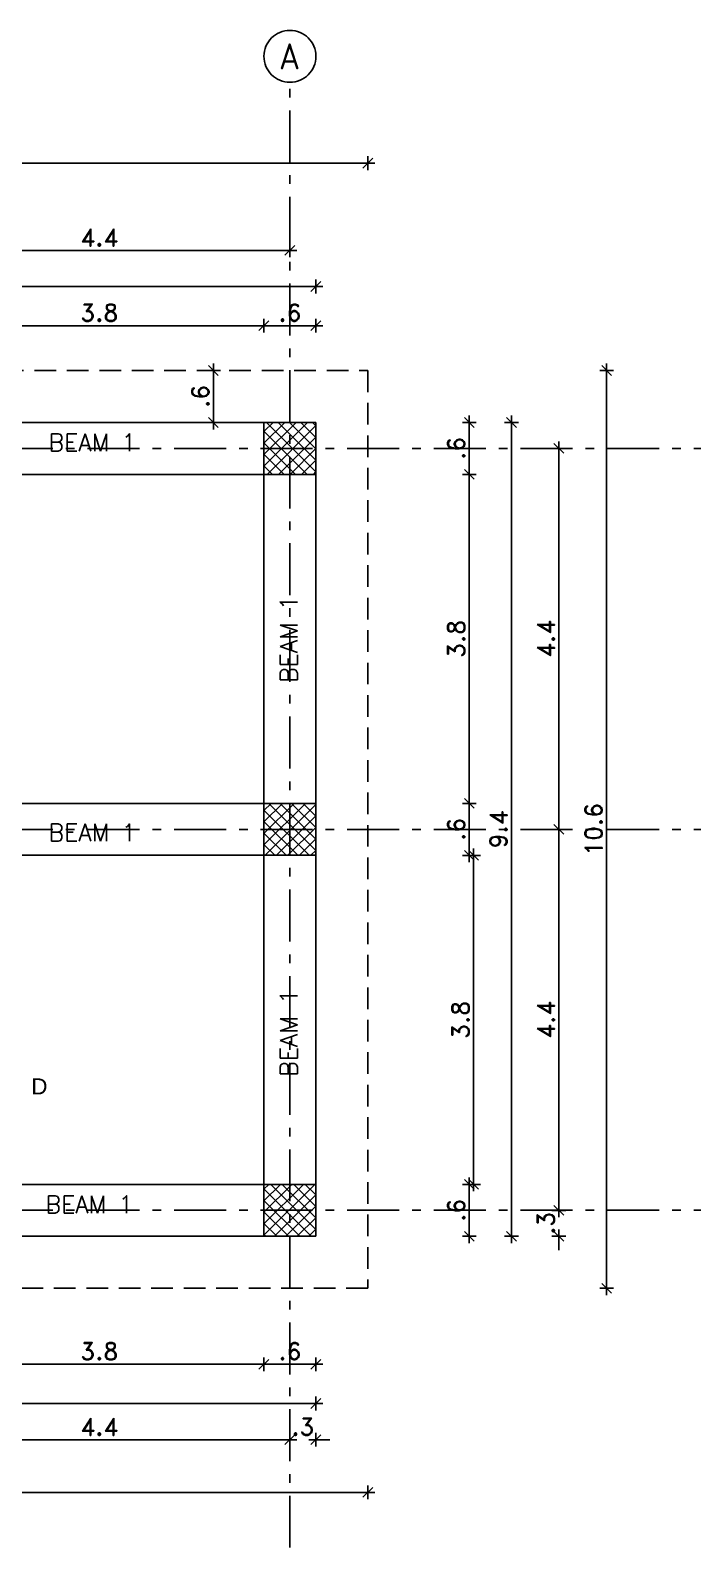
# Model space of a CAD drawing. Extents: x 166525 to 167198, y 178739 to 179747.
# Drawn here: x 166629.16 to 166636.8, y 179362.54 to 179380.06 of the extents above; entities that cross this region are included whole.
import ezdxf
from ezdxf.enums import TextEntityAlignment as Align

# ---------------------------------------------------------------- set-up
doc = ezdxf.new("R2010")
doc.units = 0
doc.header["$MEASUREMENT"] = 0
for name, pattern in [('ACAD_ISO10W100', [18, 12, -3, 0, -3]), ('AUSGEZOGEN', [0]), ('DASHED', [0.75, 0.5, -0.25])]:
    doc.linetypes.add(name, pattern=pattern)
doc.layers.get('0').update_dxf_attribs({"linetype": 'CONTINUOUS'})
doc.layers.get('DEFPOINTS').update_dxf_attribs({"linetype": 'CONTINUOUS'})
for name, color, linetype in [('6', 2, 'CONTINUOUS'), ('axis', 8, 'ACAD_ISO10W100'), ('BEAM-DIM', 4, 'CONTINUOUS'), ('EBENE0', 7, 'AUSGEZOGEN'), ('hide', 4, 'DASHED'), ('outdim', 42, 'CONTINUOUS')]:
    doc.layers.add(name, color=color, linetype=linetype)
doc.styles.add('FUTURA', font='SAS_____.PFB')
doc.styles.add('ISO8', font='iso8')
doc.styles.add('ROMAND10', font='ROMAND.shx', dxfattribs={"height": 0.2})
doc.styles.add('ROMANS', font='romans.shx')
doc.dimstyles.new('1-100-layout', dxfattribs={"dimtxt": 0.2, "dimasz": 0.08, "dimexe": 0.18, "dimexo": 0.0625, "dimgap": 0.05, "dimtad": 1, "dimzin": 12, "dimdsep": 46, "dimtxsty": 'ROMAND10', "dimblk": '2', "dimcen": 0, "dimdle": 0.15, "dimse1": 1, "dimse2": 1, "dimclrd": 256, "dimclre": 9, "dimclrt": 1, "dimazin": 0, "dimtfac": 1, "dimtix": 1, "dimtofl": 0, "dimtmove": 2, "dimatfit": 0, "dimldrblk": '2', "dimfxl": 1, "dimtolj": 1, "dimtzin": 0, "dimlwd": -1, "dimlwe": -1, "dimarcsym": 0})
pattern_1 = [(45, (160706.0121, 180453.26115), (-0.0662912607, 0.0662912607), []), (135, (160706.0121, 180453.26115), (-0.0662912607, -0.0662912607), [])]

# ---------------------------------------------------------------- blocks, each defined once
blk = doc.blocks.new('2')
for p, q in [((1, 0), (-1, 0)), ((0.71, 0.71), (-0.71, -0.71)), ((0, 1), (0, -1))]:
    blk.add_line(p, q)
blk = doc.blocks.new('*D295')
at = {"layer": 'DEFPOINTS', "color": 0, "transparency": 16777216}
for p in [(166630.34, 179375.536), (166630.34, 179374.936), (166634.223, 179374.936)]:
    blk.add_point(p, dxfattribs=at)
at = {"layer": 'outdim', "transparency": 16777216}
blk.add_line((166634.223, 179375.456), (166634.223, 179375.016), dxfattribs=at)
at = {"layer": 'outdim', "transparency": 16777216, "xscale": 0.08, "yscale": 0.08, "zscale": 0.08}
for p, rotation in [((166634.223, 179375.536), 90), ((166634.223, 179374.936), 270)]:
    blk.add_blockref('2', p, dxfattribs=dict(at, rotation=rotation))
at = {"layer": 'outdim', "color": 1, "transparency": 16777216, "insert": (166634.073, 179375.236), "char_height": 0.2, "attachment_point": 5, "rotation": 90, "style": 'ROMAND10'}
blk.add_mtext('\\A1;.6', dxfattribs=at)
blk = doc.blocks.new('*D296')
at = {"layer": 'DEFPOINTS', "color": 0, "transparency": 16777216}
for p in [(166630.34, 179374.936), (166630.34, 179371.136), (166634.223, 179371.136)]:
    blk.add_point(p, dxfattribs=at)
at = {"layer": 'outdim', "transparency": 16777216}
blk.add_line((166634.223, 179374.856), (166634.223, 179371.216), dxfattribs=at)
at = {"layer": 'outdim', "transparency": 16777216, "xscale": 0.08, "yscale": 0.08, "zscale": 0.08}
for p, rotation in [((166634.223, 179374.936), 90), ((166634.223, 179371.136), 270)]:
    blk.add_blockref('2', p, dxfattribs=dict(at, rotation=rotation))
at = {"layer": 'outdim', "color": 1, "transparency": 16777216, "insert": (166634.073, 179373.036), "char_height": 0.2, "attachment_point": 5, "rotation": 90, "style": 'ROMAND10'}
blk.add_mtext('\\A1;3.8', dxfattribs=at)
blk = doc.blocks.new('*D297')
at = {"layer": 'DEFPOINTS', "color": 0, "transparency": 16777216}
for p in [(166630.34, 179371.136), (166630.34, 179370.536), (166634.223, 179370.536)]:
    blk.add_point(p, dxfattribs=at)
at = {"layer": 'outdim', "transparency": 16777216}
blk.add_line((166634.223, 179371.056), (166634.223, 179370.616), dxfattribs=at)
at = {"layer": 'outdim', "transparency": 16777216, "xscale": 0.08, "yscale": 0.08, "zscale": 0.08}
for p, rotation in [((166634.223, 179371.136), 90), ((166634.223, 179370.536), 270)]:
    blk.add_blockref('2', p, dxfattribs=dict(at, rotation=rotation))
at = {"layer": 'outdim', "color": 1, "transparency": 16777216, "insert": (166634.073, 179370.836), "char_height": 0.2, "attachment_point": 5, "rotation": 90, "style": 'ROMAND10'}
blk.add_mtext('\\A1;.6', dxfattribs=at)
blk = doc.blocks.new('*D298')
at = {"layer": 'DEFPOINTS', "color": 0, "transparency": 16777216}
for p in [(166630.34, 179370.536), (166630.39, 179366.736), (166634.273, 179366.736)]:
    blk.add_point(p, dxfattribs=at)
at = {"layer": 'outdim', "transparency": 16777216}
blk.add_line((166634.273, 179370.456), (166634.273, 179366.816), dxfattribs=at)
at = {"layer": 'outdim', "transparency": 16777216, "xscale": 0.08, "yscale": 0.08, "zscale": 0.08}
for p, rotation in [((166634.273, 179370.536), 90), ((166634.273, 179366.736), 270)]:
    blk.add_blockref('2', p, dxfattribs=dict(at, rotation=rotation))
at = {"layer": 'outdim', "color": 1, "transparency": 16777216, "insert": (166634.123, 179368.636), "char_height": 0.2, "attachment_point": 5, "rotation": 90, "style": 'ROMAND10'}
blk.add_mtext('\\A1;3.8', dxfattribs=at)
blk = doc.blocks.new('*D299')
at = {"layer": 'DEFPOINTS', "color": 0, "transparency": 16777216}
for p in [(166630.34, 179366.736), (166630.34, 179366.136), (166634.223, 179366.136)]:
    blk.add_point(p, dxfattribs=at)
at = {"layer": 'outdim', "transparency": 16777216}
blk.add_line((166634.223, 179366.656), (166634.223, 179366.216), dxfattribs=at)
at = {"layer": 'outdim', "transparency": 16777216, "xscale": 0.08, "yscale": 0.08, "zscale": 0.08}
for p, rotation in [((166634.223, 179366.736), 90), ((166634.223, 179366.136), 270)]:
    blk.add_blockref('2', p, dxfattribs=dict(at, rotation=rotation))
at = {"layer": 'outdim', "color": 1, "transparency": 16777216, "insert": (166634.073, 179366.436), "char_height": 0.2, "attachment_point": 5, "rotation": 90, "style": 'ROMAND10'}
blk.add_mtext('\\A1;.6', dxfattribs=at)
blk = doc.blocks.new('*D300')
at = {"layer": 'DEFPOINTS', "color": 0, "transparency": 16777216}
for p in [(166634.303, 179375.536), (166634.709, 179375.536), (166634.303, 179366.136)]:
    blk.add_point(p, dxfattribs=at)
at = {"layer": 'outdim', "transparency": 16777216}
blk.add_line((166634.709, 179366.216), (166634.709, 179375.456), dxfattribs=at)
at = {"layer": 'outdim', "transparency": 16777216, "xscale": 0.08, "yscale": 0.08, "zscale": 0.08}
for p, rotation in [((166634.709, 179375.536), 90), ((166634.709, 179366.136), 270)]:
    blk.add_blockref('2', p, dxfattribs=dict(at, rotation=rotation))
at = {"layer": 'outdim', "color": 1, "transparency": 16777216, "insert": (166634.559, 179370.836), "char_height": 0.2, "attachment_point": 5, "rotation": 90, "style": 'ROMAND10'}
blk.add_mtext('\\A1;9.4', dxfattribs=at)
blk = doc.blocks.new('*D301')
at = {"layer": 'DEFPOINTS', "color": 0, "transparency": 16777216}
for p in [(166631.852, 179376.653), (166631.852, 179374.073), (166632.452, 179374.073)]:
    blk.add_point(p, dxfattribs=at)
at = {"layer": 'outdim', "transparency": 16777216}
blk.add_line((166632.372, 179376.653), (166631.932, 179376.653), dxfattribs=at)
at = {"layer": 'outdim', "transparency": 16777216, "xscale": 0.08, "yscale": 0.08, "zscale": 0.08, "rotation": 180}
blk.add_blockref('2', (166631.852, 179376.653), dxfattribs=at)
at = {"layer": 'outdim', "transparency": 16777216, "xscale": 0.08, "yscale": 0.08, "zscale": 0.08}
blk.add_blockref('2', (166632.452, 179376.653), dxfattribs=at)
at = {"layer": 'outdim', "color": 1, "transparency": 16777216, "insert": (166632.152, 179376.803), "char_height": 0.2, "attachment_point": 5, "style": 'ROMAND10'}
blk.add_mtext('\\A1;.6', dxfattribs=at)
blk = doc.blocks.new('*D302')
at = {"layer": 'DEFPOINTS', "color": 0, "transparency": 16777216}
for p in [(166628.052, 179376.653), (166628.052, 179374.073), (166631.852, 179374.073)]:
    blk.add_point(p, dxfattribs=at)
at = {"layer": 'outdim', "transparency": 16777216}
blk.add_line((166631.772, 179376.653), (166628.132, 179376.653), dxfattribs=at)
at = {"layer": 'outdim', "transparency": 16777216, "xscale": 0.08, "yscale": 0.08, "zscale": 0.08, "rotation": 180}
blk.add_blockref('2', (166628.052, 179376.653), dxfattribs=at)
at = {"layer": 'outdim', "transparency": 16777216, "xscale": 0.08, "yscale": 0.08, "zscale": 0.08}
blk.add_blockref('2', (166631.852, 179376.653), dxfattribs=at)
at = {"layer": 'outdim', "color": 1, "transparency": 16777216, "insert": (166629.952, 179376.803), "char_height": 0.2, "attachment_point": 5, "style": 'ROMAND10'}
blk.add_mtext('\\A1;3.8', dxfattribs=at)
blk = doc.blocks.new('*D306')
at = {"layer": 'DEFPOINTS', "color": 0, "transparency": 16777216}
for p in [(166623.052, 179377.105), (166623.052, 179376.573), (166632.452, 179376.573)]:
    blk.add_point(p, dxfattribs=at)
at = {"layer": 'outdim', "transparency": 16777216}
blk.add_line((166632.372, 179377.105), (166623.132, 179377.105), dxfattribs=at)
at = {"layer": 'outdim', "transparency": 16777216, "xscale": 0.08, "yscale": 0.08, "zscale": 0.08, "rotation": 180}
blk.add_blockref('2', (166623.052, 179377.105), dxfattribs=at)
at = {"layer": 'outdim', "transparency": 16777216, "xscale": 0.08, "yscale": 0.08, "zscale": 0.08}
blk.add_blockref('2', (166632.452, 179377.105), dxfattribs=at)
at = {"layer": 'outdim', "color": 1, "transparency": 16777216, "insert": (166627.752, 179377.255), "char_height": 0.2, "attachment_point": 5, "style": 'ROMAND10'}
blk.add_mtext('\\A1;9.4', dxfattribs=at)
blk = doc.blocks.new('*D307')
at = {"layer": 'DEFPOINTS', "color": 0, "transparency": 16777216}
for p in [(166632.152, 179377.862), (166627.752, 179377.523), (166627.752, 179377.523)]:
    blk.add_point(p, dxfattribs=at)
at = {"layer": 'outdim', "transparency": 16777216}
blk.add_line((166632.072, 179377.523), (166627.832, 179377.523), dxfattribs=at)
at = {"layer": 'outdim', "transparency": 16777216, "xscale": 0.08, "yscale": 0.08, "zscale": 0.08, "rotation": 180}
blk.add_blockref('2', (166627.752, 179377.523), dxfattribs=at)
at = {"layer": 'outdim', "transparency": 16777216, "xscale": 0.08, "yscale": 0.08, "zscale": 0.08}
blk.add_blockref('2', (166632.152, 179377.523), dxfattribs=at)
at = {"layer": 'outdim', "color": 1, "transparency": 16777216, "insert": (166629.952, 179377.673), "char_height": 0.2, "attachment_point": 5, "style": 'ROMAND10'}
blk.add_mtext('\\A1;4.4', dxfattribs=at)
blk = doc.blocks.new('*D310')
at = {"layer": 'DEFPOINTS', "color": 0, "transparency": 16777216}
for p in [(166635.578, 179375.236), (166635.257, 179370.836), (166635.578, 179370.836)]:
    blk.add_point(p, dxfattribs=at)
at = {"layer": 'outdim', "transparency": 16777216}
blk.add_line((166635.257, 179375.156), (166635.257, 179370.916), dxfattribs=at)
at = {"layer": 'outdim', "transparency": 16777216, "xscale": 0.08, "yscale": 0.08, "zscale": 0.08}
for p, rotation in [((166635.257, 179375.236), 90), ((166635.257, 179370.836), 270)]:
    blk.add_blockref('2', p, dxfattribs=dict(at, rotation=rotation))
at = {"layer": 'outdim', "color": 1, "transparency": 16777216, "insert": (166635.107, 179373.036), "char_height": 0.2, "attachment_point": 5, "rotation": 90, "style": 'ROMAND10'}
blk.add_mtext('\\A1;4.4', dxfattribs=at)
blk = doc.blocks.new('*D311')
at = {"layer": 'DEFPOINTS', "color": 0, "transparency": 16777216}
for p in [(166634.743, 179370.836), (166634.743, 179366.436), (166635.257, 179366.436)]:
    blk.add_point(p, dxfattribs=at)
at = {"layer": 'outdim', "transparency": 16777216}
blk.add_line((166635.257, 179370.756), (166635.257, 179366.516), dxfattribs=at)
at = {"layer": 'outdim', "transparency": 16777216, "xscale": 0.08, "yscale": 0.08, "zscale": 0.08}
for p, rotation in [((166635.257, 179370.836), 90), ((166635.257, 179366.436), 270)]:
    blk.add_blockref('2', p, dxfattribs=dict(at, rotation=rotation))
at = {"layer": 'outdim', "color": 1, "transparency": 16777216, "insert": (166635.107, 179368.636), "char_height": 0.2, "attachment_point": 5, "rotation": 90, "style": 'ROMAND10'}
blk.add_mtext('\\A1;4.4', dxfattribs=at)
blk = doc.blocks.new('*D313')
at = {"layer": 'DEFPOINTS', "color": 0, "transparency": 16777216}
for p in [(166631.399, 179376.136), (166631.269, 179375.536), (166631.399, 179375.536)]:
    blk.add_point(p, dxfattribs=at)
at = {"layer": 'outdim', "transparency": 16777216}
blk.add_line((166631.269, 179376.056), (166631.269, 179375.616), dxfattribs=at)
at = {"layer": 'outdim', "transparency": 16777216, "xscale": 0.08, "yscale": 0.08, "zscale": 0.08}
for p, rotation in [((166631.269, 179376.136), 90), ((166631.269, 179375.536), 270)]:
    blk.add_blockref('2', p, dxfattribs=dict(at, rotation=rotation))
at = {"layer": 'outdim', "color": 1, "transparency": 16777216, "insert": (166631.119, 179375.836), "char_height": 0.2, "attachment_point": 5, "rotation": 90, "style": 'ROMAND10'}
blk.add_mtext('\\A1;.6', dxfattribs=at)
blk = doc.blocks.new('*D314')
at = {"layer": 'DEFPOINTS', "color": 0, "transparency": 16777216}
for p in [(166631.852, 179366.906), (166632.452, 179366.906), (166631.852, 179364.658)]:
    blk.add_point(p, dxfattribs=at)
at = {"layer": 'outdim', "transparency": 16777216}
blk.add_line((166632.372, 179364.658), (166631.932, 179364.658), dxfattribs=at)
at = {"layer": 'outdim', "transparency": 16777216, "xscale": 0.08, "yscale": 0.08, "zscale": 0.08, "rotation": 180}
blk.add_blockref('2', (166631.852, 179364.658), dxfattribs=at)
at = {"layer": 'outdim', "transparency": 16777216, "xscale": 0.08, "yscale": 0.08, "zscale": 0.08}
blk.add_blockref('2', (166632.452, 179364.658), dxfattribs=at)
at = {"layer": 'outdim', "color": 1, "transparency": 16777216, "insert": (166632.152, 179364.808), "char_height": 0.2, "attachment_point": 5, "style": 'ROMAND10'}
blk.add_mtext('\\A1;.6', dxfattribs=at)
blk = doc.blocks.new('*D315')
at = {"layer": 'DEFPOINTS', "color": 0, "transparency": 16777216}
for p in [(166628.052, 179366.906), (166631.852, 179366.906), (166628.052, 179364.658)]:
    blk.add_point(p, dxfattribs=at)
at = {"layer": 'outdim', "transparency": 16777216}
blk.add_line((166631.772, 179364.658), (166628.132, 179364.658), dxfattribs=at)
at = {"layer": 'outdim', "transparency": 16777216, "xscale": 0.08, "yscale": 0.08, "zscale": 0.08, "rotation": 180}
blk.add_blockref('2', (166628.052, 179364.658), dxfattribs=at)
at = {"layer": 'outdim', "transparency": 16777216, "xscale": 0.08, "yscale": 0.08, "zscale": 0.08}
blk.add_blockref('2', (166631.852, 179364.658), dxfattribs=at)
at = {"layer": 'outdim', "color": 1, "transparency": 16777216, "insert": (166629.952, 179364.808), "char_height": 0.2, "attachment_point": 5, "style": 'ROMAND10'}
blk.add_mtext('\\A1;3.8', dxfattribs=at)
blk = doc.blocks.new('*D319')
at = {"layer": 'DEFPOINTS', "color": 0, "transparency": 16777216}
for p in [(166623.052, 179364.738), (166632.452, 179364.738), (166623.052, 179364.205)]:
    blk.add_point(p, dxfattribs=at)
at = {"layer": 'outdim', "transparency": 16777216}
blk.add_line((166632.372, 179364.205), (166623.132, 179364.205), dxfattribs=at)
at = {"layer": 'outdim', "transparency": 16777216, "xscale": 0.08, "yscale": 0.08, "zscale": 0.08, "rotation": 180}
blk.add_blockref('2', (166623.052, 179364.205), dxfattribs=at)
at = {"layer": 'outdim', "transparency": 16777216, "xscale": 0.08, "yscale": 0.08, "zscale": 0.08}
blk.add_blockref('2', (166632.452, 179364.205), dxfattribs=at)
at = {"layer": 'outdim', "color": 1, "transparency": 16777216, "insert": (166627.752, 179364.355), "char_height": 0.2, "attachment_point": 5, "style": 'ROMAND10'}
blk.add_mtext('\\A1;9.4', dxfattribs=at)
blk = doc.blocks.new('*D320')
at = {"layer": 'DEFPOINTS', "color": 0, "transparency": 16777216}
for p in [(166632.152, 179369.059), (166632.452, 179364.125), (166632.152, 179363.787)]:
    blk.add_point(p, dxfattribs=at)
at = {"layer": 'outdim', "transparency": 16777216}
for p, q in [((166632.072, 179363.787), (166631.992, 179363.787)), ((166632.532, 179363.787), (166632.612, 179363.787))]:
    blk.add_line(p, q, dxfattribs=at)
at = {"layer": 'outdim', "transparency": 16777216, "xscale": 0.08, "yscale": 0.08, "zscale": 0.08}
blk.add_blockref('2', (166632.152, 179363.787), dxfattribs=at)
at = {"layer": 'outdim', "transparency": 16777216, "xscale": 0.08, "yscale": 0.08, "zscale": 0.08, "rotation": 180}
blk.add_blockref('2', (166632.452, 179363.787), dxfattribs=at)
at = {"layer": 'outdim', "color": 1, "transparency": 16777216, "insert": (166632.302, 179363.937), "char_height": 0.2, "attachment_point": 5, "style": 'ROMAND10'}
blk.add_mtext('\\A1;.3', dxfattribs=at)
blk = doc.blocks.new('*D321')
at = {"layer": 'DEFPOINTS', "color": 0, "transparency": 16777216}
for p in [(166627.752, 179363.787), (166627.752, 179363.787), (166632.152, 179363.449)]:
    blk.add_point(p, dxfattribs=at)
at = {"layer": 'outdim', "transparency": 16777216}
blk.add_line((166632.072, 179363.787), (166627.832, 179363.787), dxfattribs=at)
at = {"layer": 'outdim', "transparency": 16777216, "xscale": 0.08, "yscale": 0.08, "zscale": 0.08, "rotation": 180}
blk.add_blockref('2', (166627.752, 179363.787), dxfattribs=at)
at = {"layer": 'outdim', "transparency": 16777216, "xscale": 0.08, "yscale": 0.08, "zscale": 0.08}
blk.add_blockref('2', (166632.152, 179363.787), dxfattribs=at)
at = {"layer": 'outdim', "color": 1, "transparency": 16777216, "insert": (166629.952, 179363.937), "char_height": 0.2, "attachment_point": 5, "style": 'ROMAND10'}
blk.add_mtext('\\A1;4.4', dxfattribs=at)
blk = doc.blocks.new('*D324')
at = {"layer": 'DEFPOINTS', "color": 0, "transparency": 16777216}
for p in [(166622.452, 179363.833), (166633.052, 179363.833), (166622.452, 179363.179)]:
    blk.add_point(p, dxfattribs=at)
at = {"layer": 'outdim', "transparency": 16777216}
for p, q in [((166622.532, 179363.179), (166627.923, 179363.179)), ((166632.972, 179363.179), (166628.614, 179363.179))]:
    blk.add_line(p, q, dxfattribs=at)
at = {"layer": 'outdim', "transparency": 16777216, "xscale": 0.08, "yscale": 0.08, "zscale": 0.08, "rotation": 180}
blk.add_blockref('2', (166622.452, 179363.179), dxfattribs=at)
at = {"layer": 'outdim', "transparency": 16777216, "xscale": 0.08, "yscale": 0.08, "zscale": 0.08}
blk.add_blockref('2', (166633.052, 179363.179), dxfattribs=at)
at = {"layer": 'outdim', "color": 1, "transparency": 16777216, "insert": (166628.269, 179363.179), "char_height": 0.2, "attachment_point": 5, "style": 'ROMAND10'}
blk.add_mtext('\\A1;10.6', dxfattribs=at)
blk = doc.blocks.new('*D335')
at = {"layer": 'DEFPOINTS', "color": 0, "transparency": 16777216}
for p in [(166622.452, 179378.531), (166622.452, 179377.96), (166633.052, 179377.96)]:
    blk.add_point(p, dxfattribs=at)
at = {"layer": 'outdim', "transparency": 16777216}
blk.add_line((166632.972, 179378.531), (166622.532, 179378.531), dxfattribs=at)
at = {"layer": 'outdim', "transparency": 16777216, "xscale": 0.08, "yscale": 0.08, "zscale": 0.08, "rotation": 180}
blk.add_blockref('2', (166622.452, 179378.531), dxfattribs=at)
at = {"layer": 'outdim', "transparency": 16777216, "xscale": 0.08, "yscale": 0.08, "zscale": 0.08}
blk.add_blockref('2', (166633.052, 179378.531), dxfattribs=at)
at = {"layer": 'outdim', "color": 1, "transparency": 16777216, "insert": (166627.752, 179378.681), "char_height": 0.2, "attachment_point": 5, "style": 'ROMAND10'}
blk.add_mtext('\\A1;10.6', dxfattribs=at)
blk = doc.blocks.new('*D342')
at = {"layer": 'DEFPOINTS', "color": 0, "transparency": 16777216}
for p in [(166631.194, 179376.136), (166631.194, 179365.536), (166635.808, 179365.536)]:
    blk.add_point(p, dxfattribs=at)
at = {"layer": 'outdim', "transparency": 16777216}
blk.add_line((166635.808, 179376.056), (166635.808, 179365.616), dxfattribs=at)
at = {"layer": 'outdim', "transparency": 16777216, "xscale": 0.08, "yscale": 0.08, "zscale": 0.08}
for p, rotation in [((166635.808, 179376.136), 90), ((166635.808, 179365.536), 270)]:
    blk.add_blockref('2', p, dxfattribs=dict(at, rotation=rotation))
at = {"layer": 'outdim', "color": 1, "transparency": 16777216, "insert": (166635.658, 179370.836), "char_height": 0.2, "attachment_point": 5, "rotation": 90, "style": 'ROMAND10'}
blk.add_mtext('\\A1;10.6', dxfattribs=at)
blk = doc.blocks.new('*D343')
at = {"layer": 'DEFPOINTS', "color": 0, "transparency": 16777216}
for p in [(166633.23, 179366.436), (166631.194, 179366.136), (166635.257, 179366.136)]:
    blk.add_point(p, dxfattribs=at)
at = {"layer": 'outdim', "transparency": 16777216}
for p, q in [((166635.257, 179366.516), (166635.257, 179366.596)), ((166635.257, 179366.056), (166635.257, 179365.976))]:
    blk.add_line(p, q, dxfattribs=at)
at = {"layer": 'outdim', "transparency": 16777216, "xscale": 0.08, "yscale": 0.08, "zscale": 0.08}
for p, rotation in [((166635.257, 179366.436), 270), ((166635.257, 179366.136), 90)]:
    blk.add_blockref('2', p, dxfattribs=dict(at, rotation=rotation))
at = {"layer": 'outdim', "color": 1, "transparency": 16777216, "insert": (166635.107, 179366.286), "char_height": 0.2, "attachment_point": 5, "rotation": 90, "style": 'ROMAND10'}
blk.add_mtext('\\A1;.3', dxfattribs=at)

msp = doc.modelspace()

# ---------------------------------------------------------------- hatches: boundary and pattern name
at = {"layer": 'axis'}
h = msp.add_hatch(dxfattribs=at)
h.set_pattern_fill('ANSI37', color=256, scale=0.75, style=0)
h.set_pattern_definition(pattern_1)
h.paths.add_polyline_path([(166631.85237, 179374.93633), (166631.85237, 179375.53633), (166632.45237, 179375.53633), (166632.45237, 179374.93633)])
h = msp.add_hatch(dxfattribs=at)
h.set_pattern_fill('ANSI37', color=256, scale=0.75, style=0)
h.set_pattern_definition(pattern_1)
h.paths.add_polyline_path([(166623.65237, 179371.13633), (166623.65237, 179370.53633), (166623.05237, 179370.53633), (166623.05237, 179371.13633)])
h.paths.add_polyline_path([(166627.45237, 179371.13633), (166628.05237, 179371.13633), (166628.05237, 179370.53633), (166627.45237, 179370.53633)])
h.paths.add_polyline_path([(166631.85237, 179371.13633), (166632.45237, 179371.13633), (166632.45237, 179370.53633), (166631.85237, 179370.53633)])
h = msp.add_hatch(dxfattribs=at)
h.set_pattern_fill('ANSI37', color=256, scale=0.75, style=0)
h.set_pattern_definition(pattern_1)
h.paths.add_polyline_path([(166623.05237, 179366.13633), (166623.05237, 179366.73633), (166623.65237, 179366.73633), (166623.65237, 179366.13633)])
h.paths.add_polyline_path([(166627.45237, 179366.13633), (166627.45237, 179366.73633), (166628.05237, 179366.73633), (166628.05237, 179366.13633)])
h.paths.add_polyline_path([(166632.45237, 179366.13633), (166631.85237, 179366.13633), (166631.85237, 179366.73633), (166632.45237, 179366.73633)])

# ---------------------------------------------------------------- linework, layer by layer
at = {"layer": 'axis', "ltscale": 0.05}
for p, q in [((166632.15237, 179362.54033), (166632.15237, 179379.46433)), ((166617.81443, 179375.23633), (166637.69031, 179375.23633)), ((166617.81443, 179370.83633), (166637.69031, 179370.83633)), ((166617.81443, 179366.43633), (166637.69031, 179366.43633))]:
    msp.add_line(p, q, dxfattribs=at)
at = {"layer": 'axis', "color": 3, "linetype": 'AUSGEZOGEN'}
for p, q in [((166623.05237, 179375.53633), (166632.45237, 179375.53633)), ((166631.85237, 179375.53633), (166631.85237, 179366.13633)), ((166631.85237, 179374.93633), (166631.85237, 179375.53633)), ((166631.85237, 179375.53633), (166632.45237, 179375.53633)), ((166632.45237, 179375.53633), (166632.45237, 179366.13633)), ((166632.45237, 179375.53633), (166632.45237, 179374.93633)), ((166623.05237, 179374.93633), (166632.45237, 179374.93633)), ((166632.45237, 179374.93633), (166631.85237, 179374.93633)), ((166631.85237, 179370.53633), (166631.85237, 179371.13633)), ((166631.85237, 179371.13633), (166632.45237, 179371.13633)), ((166632.45237, 179370.53633), (166631.85237, 179370.53633)), ((166632.45237, 179366.73633), (166623.05237, 179366.73633)), ((166631.85237, 179366.13633), (166631.85237, 179366.73633)), ((166631.85237, 179366.73633), (166632.45237, 179366.73633)), ((166632.45237, 179366.73633), (166632.45237, 179366.13633)), ((166632.45237, 179366.13633), (166623.05237, 179366.13633)), ((166632.45237, 179366.13633), (166631.85237, 179366.13633))]:
    msp.add_line(p, q, dxfattribs=at)
at = {"layer": 'axis'}
msp.add_circle((166632.15237, 179379.76433), 0.3, dxfattribs=at)
at = {"layer": 'EBENE0', "color": 3, "linetype": 'AUSGEZOGEN'}
for p, q in [((166631.85237, 179371.13633), (166623.65237, 179371.13633)), ((166631.85237, 179370.53633), (166623.65237, 179370.53633))]:
    msp.add_line(p, q, dxfattribs=at)
at = {"layer": 'hide', "color": 8, "ltscale": 0.5}
for p, q in [((166622.45237, 179376.13633), (166633.05237, 179376.13633)), ((166633.05237, 179376.13633), (166633.05237, 179365.53633)), ((166633.05237, 179365.53633), (166622.45237, 179365.53633))]:
    msp.add_line(p, q, dxfattribs=at)

# ---------------------------------------------------------------- texts
at = {"layer": '6', "color": 4, "style": 'FUTURA'}
msp.add_text('D', height=0.18507, dxfattribs=at).set_placement((166629.26033, 179367.77509), align=Align.CENTER)
at = {"layer": 'axis', "color": 3, "style": 'ISO8'}
msp.add_text('A', height=0.3, dxfattribs=at).set_placement((166632.02704, 179379.61398))
at = {"layer": 'BEAM-DIM', "style": 'ROMANS'}
for p in [(166629.36689, 179375.20444), (166629.36689, 179370.69939), (166629.33193, 179366.40444)]:
    msp.add_text('BEAM 1', height=0.2, dxfattribs=at).set_placement(p)
for p in [(166632.23861, 179372.52755), (166632.23861, 179367.97801)]:
    msp.add_text('BEAM 1', height=0.2, rotation=90, dxfattribs=at).set_placement(p)

# ---------------------------------------------------------------- dimensions: what is measured, and where the dimension line sits
at = {"layer": 'outdim'}
for base, p1, p2, picture, middle in [((166622.45237, 179378.53135), (166633.05237, 179377.9601), (166622.45237, 179377.9601), '*D335', (166627.75237, 179378.68135)), ((166627.75237, 179377.52336), (166632.15237, 179377.86161), (166627.75237, 179377.52336), '*D307', (166629.95237, 179377.67336)), ((166623.05237, 179377.1051), (166632.45237, 179376.57261), (166623.05237, 179376.57261), '*D306', (166627.75237, 179377.2551)), ((166628.05237, 179376.65261), (166631.85237, 179374.07303), (166628.05237, 179374.07303), '*D302', (166629.95237, 179376.80261)), ((166631.85237, 179376.65261), (166632.45237, 179374.07303), (166631.85237, 179374.07303), '*D301', (166632.15237, 179376.80261)), ((166632.15237, 179363.7872), (166632.45237, 179364.12546), (166632.15237, 179369.05863), '*D320', (166632.30237, 179363.9372)), ((166628.05237, 179364.65795), (166631.85237, 179366.90553), (166628.05237, 179366.90553), '*D315', (166629.95237, 179364.80795)), ((166631.85237, 179364.65795), (166632.45237, 179366.90553), (166631.85237, 179366.90553), '*D314', (166632.15237, 179364.80795)), ((166623.05237, 179364.20546), (166632.45237, 179364.73795), (166623.05237, 179364.73795), '*D319', (166627.75237, 179364.35546)), ((166627.75237, 179363.7872), (166632.15237, 179363.44894), (166627.75237, 179363.7872), '*D321', (166629.95237, 179363.9372))]:
    dim = msp.add_linear_dim(base=base, p1=p1, p2=p2, dimstyle='1-100-layout', dxfattribs=at)
    dim.commit()
    dim.dimension.update_dxf_attribs({"geometry": picture, "text_midpoint": middle})
for base, p1, p2, picture, middle in [((166631.26854, 179375.53633), (166631.39863, 179376.13633), (166631.39863, 179375.53633), '*D313', (166631.11854, 179375.83633)), ((166635.80797, 179365.53633), (166631.19419, 179376.13633), (166631.19419, 179365.53633), '*D342', (166635.65797, 179370.83633)), ((166634.22341, 179374.93633), (166630.33983, 179375.53633), (166630.33983, 179374.93633), '*D295', (166634.07341, 179375.23633)), ((166634.70911, 179375.53633), (166634.30341, 179366.13633), (166634.30341, 179375.53633), '*D300', (166634.55911, 179370.83633)), ((166635.25749, 179370.83633), (166635.57777, 179375.23633), (166635.57777, 179370.83633), '*D310', (166635.10749, 179373.03633)), ((166634.22341, 179371.13633), (166630.33983, 179374.93633), (166630.33983, 179371.13633), '*D296', (166634.07341, 179373.03633)), ((166634.22341, 179370.53633), (166630.33983, 179371.13633), (166630.33983, 179370.53633), '*D297', (166634.07341, 179370.83633)), ((166635.25749, 179366.43633), (166634.74275, 179370.83633), (166634.74275, 179366.43633), '*D311', (166635.10749, 179368.63633)), ((166634.27341, 179366.73633), (166630.33983, 179370.53633), (166630.38983, 179366.73633), '*D298', (166634.12341, 179368.63633)), ((166634.22341, 179366.13633), (166630.33983, 179366.73633), (166630.33983, 179366.13633), '*D299', (166634.07341, 179366.43633)), ((166635.25749, 179366.13633), (166633.2302, 179366.43633), (166631.19419, 179366.13633), '*D343', (166635.10749, 179366.28633))]:
    dim = msp.add_linear_dim(base=base, p1=p1, p2=p2, angle=90, dimstyle='1-100-layout', dxfattribs=at)
    dim.commit()
    dim.dimension.update_dxf_attribs({"geometry": picture, "text_midpoint": middle})
dim = msp.add_linear_dim(base=(166622.45237, 179363.17864), p1=(166633.05237, 179363.83291), p2=(166622.45237, 179363.83291), dimstyle='1-100-layout', dxfattribs=at)
dim.commit()
dim.dimension.update_dxf_attribs({"geometry": '*D324', "text_midpoint": (166628.26856, 179363.17864), "dimtype": 160})

doc.saveas('drawing.dxf')
